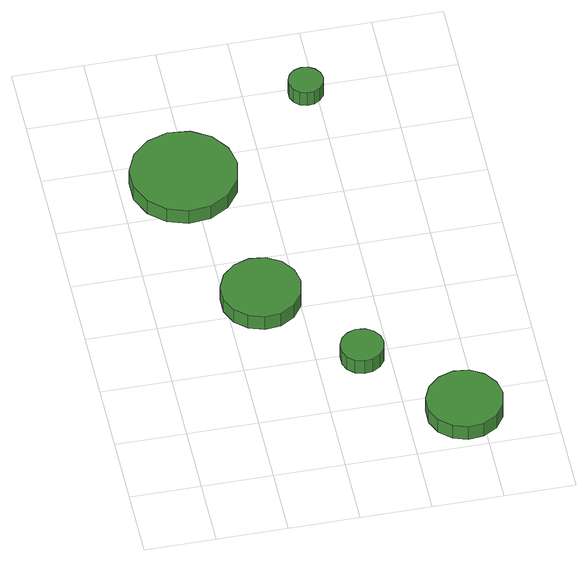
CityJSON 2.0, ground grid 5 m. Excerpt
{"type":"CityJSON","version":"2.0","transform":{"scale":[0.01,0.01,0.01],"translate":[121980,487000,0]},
"CityObjects":{
"tree1":{"type":"SolitaryVegetationObject","attributes":{"function":"something"},"geometry":[{"type":"MultiSurface","lod":"1","boundaries":[[[0,1,2,3,4,5,6,7,8,9,10,11,12,13,14]],[[15,16,17,18,19,20,21,22,23,24,25,26,27,28,29]],[[0,29,28,1]],[[1,28,27,2]],[[2,27,26,3]],[[3,26,25,4]],[[4,25,24,5]],[[5,24,23,6]],[[6,23,22,7]],[[7,22,21,8]],[[8,21,20,9]],[[9,20,19,10]],[[10,19,18,11]],[[11,18,17,12]],[[12,17,16,13]],[[13,16,15,14]],[[14,15,29,0]]]}]},
"tree2":{"type":"SolitaryVegetationObject","attributes":{"function":"something"},"geometry":[{"type":"MultiSurface","lod":"1","boundaries":[[[30,31,32,33,34,35,36,37,38,39,40,41,42,43,44]],[[45,46,47,48,49,50,51,52,53,54,55,56,57,58,59]],[[30,59,58,31]],[[31,58,57,32]],[[32,57,56,33]],[[33,56,55,34]],[[34,55,54,35]],[[35,54,53,36]],[[36,53,52,37]],[[37,52,51,38]],[[38,51,50,39]],[[39,50,49,40]],[[40,49,48,41]],[[41,48,47,42]],[[42,47,46,43]],[[43,46,45,44]],[[44,45,59,30]]]}]},
"tree3":{"type":"SolitaryVegetationObject","attributes":{"function":"something"},"geometry":[{"type":"MultiSurface","lod":"1","boundaries":[[[60,61,62,63,64,65,66,67,68,69,70,71,72,73,74]],[[75,76,77,78,79,80,81,82,83,84,85,86,87,88,89]],[[60,89,88,61]],[[61,88,87,62]],[[62,87,86,63]],[[63,86,85,64]],[[64,85,84,65]],[[65,84,83,66]],[[66,83,82,67]],[[67,82,81,68]],[[68,81,80,69]],[[69,80,79,70]],[[70,79,78,71]],[[71,78,77,72]],[[72,77,76,73]],[[73,76,75,74]],[[74,75,89,60]]]}]},
"tree4":{"type":"SolitaryVegetationObject","attributes":{"function":"something"},"geometry":[{"type":"MultiSurface","lod":"1","boundaries":[[[90,91,92,93,94,95,96,97,98,99,100,101,102,103,104]],[[105,106,107,108,109,110,111,112,113,114,115,116,117,118,119]],[[90,119,118,91]],[[91,118,117,92]],[[92,117,116,93]],[[93,116,115,94]],[[94,115,114,95]],[[95,114,113,96]],[[96,113,112,97]],[[97,112,111,98]],[[98,111,110,99]],[[99,110,109,100]],[[100,109,108,101]],[[101,108,107,102]],[[102,107,106,103]],[[103,106,105,104]],[[104,105,119,90]]]}]},
"tree5":{"type":"SolitaryVegetationObject","attributes":{"function":"something"},"geometry":[{"type":"MultiSurface","lod":"1","boundaries":[[[120,121,122,123,124,125,126,127,128,129,130,131,132,133,134]],[[135,136,137,138,139,140,141,142,143,144,145,146,147,148,149]],[[120,149,148,121]],[[121,148,147,122]],[[122,147,146,123]],[[123,146,145,124]],[[124,145,144,125]],[[125,144,143,126]],[[126,143,142,127]],[[127,142,141,128]],[[128,141,140,129]],[[129,140,139,130]],[[130,139,138,131]],[[131,138,137,132]],[[132,137,136,133]],[[133,136,135,134]],[[134,135,149,120]]]}]}
},
"vertices":[
[1021,1618,143],[997,1732,143],[929,1826,143],[828,1884,143],[713,1896,143],[603,1860,143],[516,1782,143],[469,1676,143],[469,1560,143],[516,1454,143],[603,1377,143],[713,1341,143],[828,1353,143],[929,1411,143],[997,1505,143],[997,1505,18],[929,1411,18],[828,1353,18],[713,1341,18],[603,1377,18],[516,1454,18],[469,1560,18],[469,1676,18],[516,1782,18],[603,1860,18],[713,1896,18],[828,1884,18],[929,1826,18],[997,1732,18],[1021,1618,18],
[818,2778,149],[785,2930,149],[694,3056,149],[559,3133,149],[404,3150,149],[256,3102,149],[141,2997,149],[77,2855,149],[77,2700,149],[141,2558,149],[256,2454,149],[404,2405,149],[559,2422,149],[694,2500,149],[785,2625,149],[785,2625,24],[694,2500,24],[559,2422,24],[404,2405,24],[256,2454,24],[141,2558,24],[77,2700,24],[77,2855,24],[141,2997,24],[256,3102,24],[404,3150,24],[559,3133,24],[694,3056,24],[785,2930,24],[818,2778,24],
[1461,958,139],[1448,1020,139],[1411,1071,139],[1357,1102,139],[1294,1109,139],[1234,1089,139],[1187,1047,139],[1162,990,139],[1162,927,139],[1187,869,139],[1234,827,139],[1294,807,139],[1357,814,139],[1411,846,139],[1448,896,139],[1448,896,14],[1411,846,14],[1357,814,14],[1294,807,14],[1234,827,14],[1187,869,14],[1162,927,14],[1162,990,14],[1187,1047,14],[1234,1089,14],[1294,1109,14],[1357,1102,14],[1411,1071,14],[1448,1020,14],[1461,958,14],
[2159,320,149],[2135,429,149],[2070,519,149],[1974,574,149],[1863,586,149],[1758,551,149],[1675,477,149],[1630,376,149],[1630,264,149],[1675,163,149],[1758,89,149],[1863,54,149],[1974,66,149],[2070,121,149],[2135,211,149],[2135,211,24],[2070,121,24],[1974,66,24],[1863,54,24],[1758,89,24],[1675,163,24],[1630,264,24],[1630,376,24],[1675,477,24],[1758,551,24],[1863,586,24],[1974,574,24],[2070,519,24],[2135,429,24],[2159,320,24],
[1551,3450,141],[1540,3499,141],[1510,3540,141],[1466,3566,141],[1416,3571,141],[1368,3555,141],[1330,3521,141],[1310,3475,141],[1310,3424,141],[1330,3378,141],[1368,3344,141],[1416,3329,141],[1466,3334,141],[1510,3359,141],[1540,3400,141],[1540,3400,16],[1510,3359,16],[1466,3334,16],[1416,3329,16],[1368,3344,16],[1330,3378,16],[1310,3424,16],[1310,3475,16],[1330,3521,16],[1368,3555,16],[1416,3571,16],[1466,3566,16],[1510,3540,16],[1540,3499,16],[1551,3450,16]
]}
